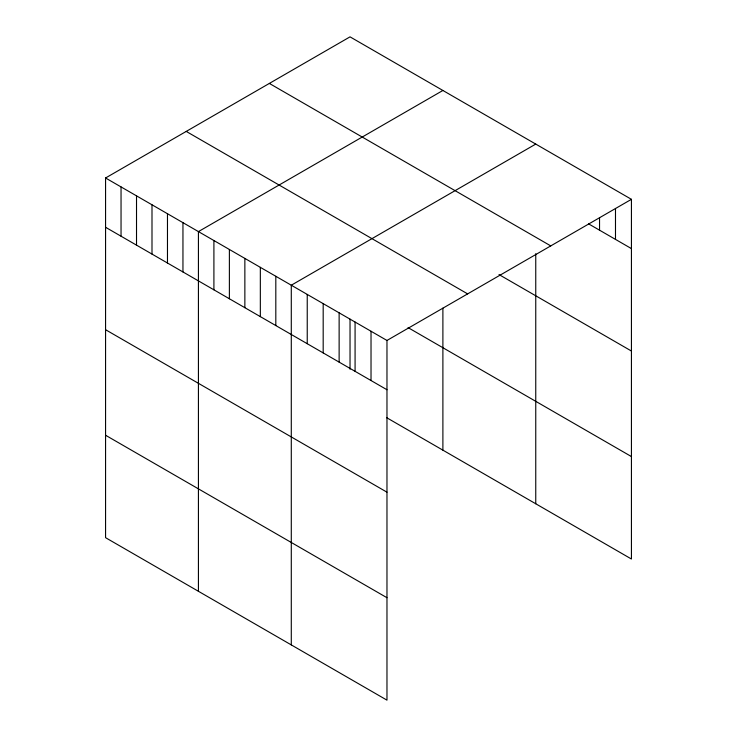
<?xml version="1.0" encoding="UTF-8"?>
<svg xmlns="http://www.w3.org/2000/svg" width="737" height="737" viewBox="0 0 737 737"><rect width="100%" height="100%" fill="white"/><g stroke="black" fill="none" stroke-linecap="round" stroke-linejoin="round"><path stroke-width="1.11" d="M105.566 177.986L386.971 340.457L386.971 700.15L105.566 537.678L105.566 177.986L350.029 36.85L631.434 199.322L631.434 559.014L386.787 417.759M442.891 90.467L198.428 231.602L198.428 591.295M535.753 144.084L291.29 285.219L291.29 644.912M386.971 340.457L631.434 199.322M588.577 223.855L631.434 248.599M269.355 83.428L550.76 245.9M498.995 274.569L631.434 351.033M186.24 131.416L467.645 293.888M408.068 327.615L631.434 456.572M105.566 227.272L386.971 389.744M105.566 329.706L386.971 492.178M105.566 435.245L386.971 597.716M615.487 208.451L615.487 239.396M599.54 217.581L599.54 230.184M535.753 253.685L535.753 503.767M442.891 308.14L442.891 450.15M371.024 331.254L371.024 380.532M355.077 322.051L355.077 371.328M350.029 319.139L350.029 369.219M339.131 312.838L339.131 362.116M323.184 303.635L323.184 352.912M307.237 294.432L307.237 343.709M275.813 276.283L275.813 325.561M260.336 267.347L260.336 316.624M244.859 258.411L244.859 307.688M229.382 249.475L229.382 298.752M213.905 240.538L213.905 289.816M182.951 222.666L182.951 271.944M167.474 213.73L167.474 263.017M151.997 204.794L151.997 254.081M136.52 195.858L136.52 245.145M121.043 186.922L121.043 236.208"/></g></svg>
